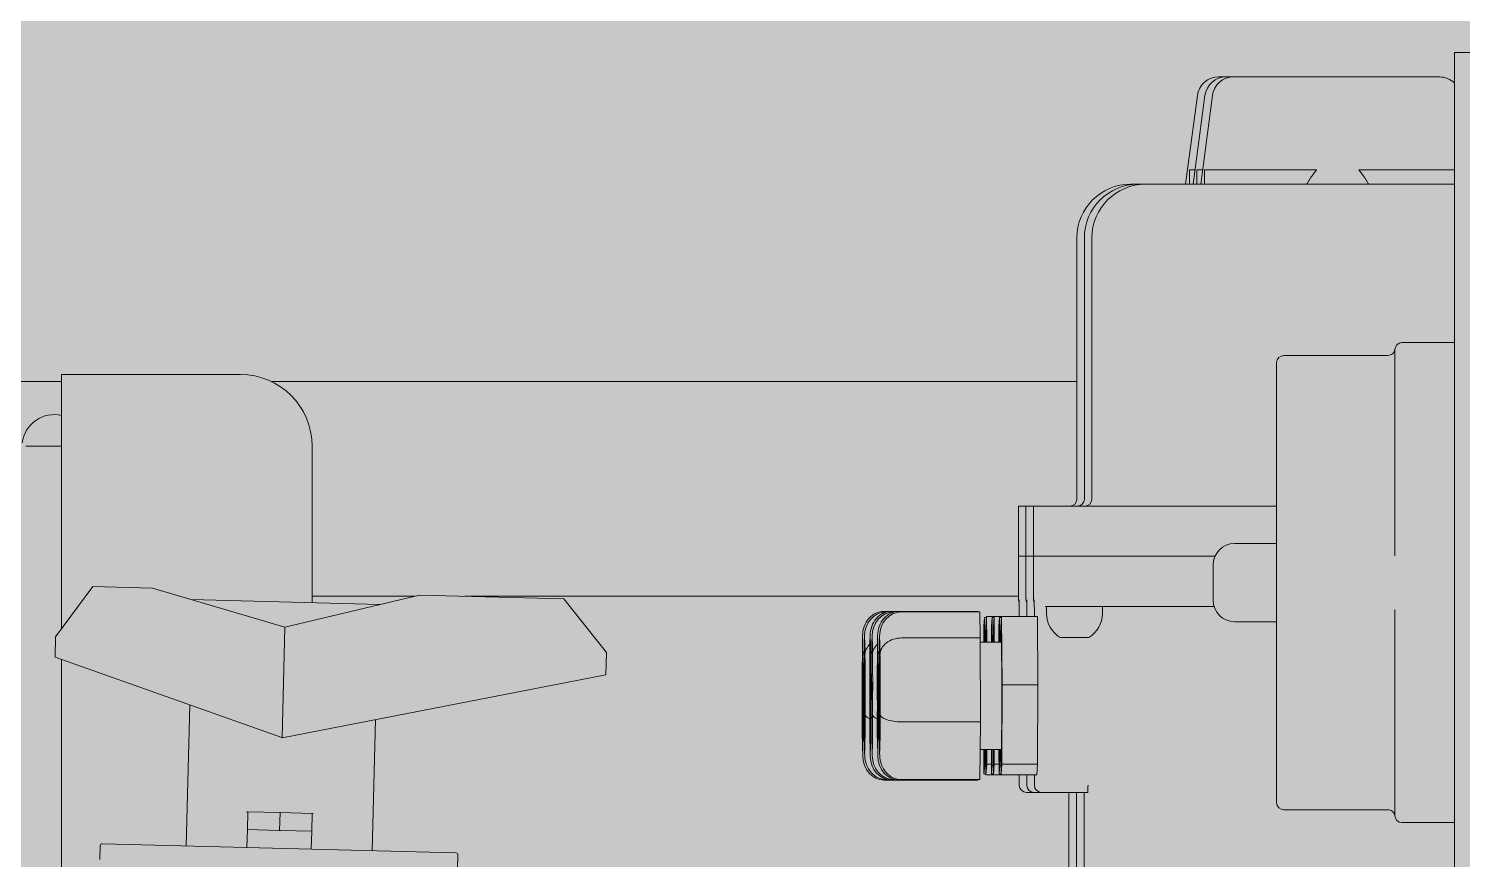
# Model space of a CAD drawing. Header units: centimetres. Extents: x 405564 to 502064, y 46284 to 60634.
# Drawn here: x 485404.35 to 485424.38, y 55975.87 to 55987.48 of the extents above; entities that cross this region are included whole.
import ezdxf

# ---------------------------------------------------------------- set-up
doc = ezdxf.new("R2010")
doc.units = ezdxf.units.CM
doc.layers.get('0').update_dxf_attribs({"color": 8, "lineweight": 9})
doc.layers.add('0-KRCN-MİMARİ-220526', color=8, linetype='Continuous', lineweight=9)
doc.layers.add('Visible (ISO)', color=8, linetype='Continuous', lineweight=18)
doc.layers.add('AS_NOT_MIMARI', color=8, linetype='Continuous')

# ---------------------------------------------------------------- blocks, each defined once
blk = doc.blocks.new('A$Cdfb98813')
h = blk.add_hatch()
h.set_pattern_fill('ANGLE', color=256)
h.set_pattern_definition([(0, (-482318.783, -59032.118), (0, 6.985), [5.08, -1.905]), (90, (-482318.783, -59032.118), (-6.985, 4e-16), [5.08, -1.905])])
h.paths.add_polyline_path([(2235.139, -683), (325.139, -683), (325.139, -933.015), (2235.139, -933.015)])
h.paths.add_polyline_path([(800, -700), (900, -700), (900, -800), (800, -800)], flags=16)
h.paths.add_polyline_path([(1700, -700), (1800, -700), (1800, -800), (1700, -800)], flags=16)
at = {"layer": 'Visible (ISO)'}
for p, q in [((1574.528, -845.415), (1574.528, -863.415)), ((1624.528, -845.415), (1574.528, -845.415)), ((1571.233, -845.756), (1571.338, -845.756)), ((1571.338, -845.756), (1571.443, -845.756)), ((1571.443, -845.756), (1574.318, -845.756)), ((1570.936, -846.016), (1570.771, -847.256)), ((1571.041, -846.016), (1570.876, -847.256)), ((1571.146, -846.016), (1570.981, -847.256)), ((1570.823, -847.056), (1570.834, -847.056)), ((1570.834, -847.056), (1570.902, -847.056)), ((1570.928, -847.056), (1570.939, -847.056)), ((1570.939, -847.056), (1571.007, -847.056)), ((1571.033, -847.056), (1571.044, -847.056)), ((1571.044, -847.056), (1571.346, -847.056)), ((1571.346, -847.056), (1572.601, -847.056)), ((1573.191, -847.056), (1574.446, -847.056)), ((1574.446, -847.056), (1574.528, -847.056)), ((1570.041, -847.256), (1570.001, -847.256)), ((1570.001, -847.256), (1570.001, -847.256)), ((1570.041, -847.256), (1570.106, -847.256)), ((1570.146, -847.256), (1570.106, -847.256)), ((1570.106, -847.256), (1570.106, -847.256)), ((1570.146, -847.256), (1570.211, -847.256)), ((1570.251, -847.256), (1570.211, -847.256)), ((1570.211, -847.256), (1570.211, -847.256)), ((1570.251, -847.256), (1571.007, -847.256)), ((1574.528, -847.256), (1571.007, -847.256)), ((1569.251, -851.656), (1569.251, -848.006)), ((1569.356, -851.656), (1569.356, -848.006)), ((1569.461, -851.656), (1569.461, -848.006)), ((1573.694, -849.57), (1573.694, -849.87)), ((1574.528, -849.47), (1573.794, -849.47)), ((1572.043, -855.899), (1572.043, -849.749)), ((1572.143, -849.649), (1573.595, -849.649)), ((1555.064, -850.015), (1553.544, -850.015)), ((1555.064, -849.915), (1555.064, -853.47)), ((1557.564, -849.915), (1555.064, -849.915)), ((1558, -850.015), (1569.251, -850.015)), ((1573.694, -849.87), (1573.694, -852.45)), ((1554.564, -850.915), (1555.064, -850.915)), ((1558.564, -850.915), (1558.564, -853.104)), ((1568.435, -851.756), (1568.435, -851.756)), ((1568.435, -851.756), (1568.507, -851.756)), ((1568.435, -851.756), (1568.435, -852.456)), ((1568.507, -851.756), (1568.54, -851.756)), ((1568.54, -851.756), (1568.54, -851.756)), ((1568.54, -851.756), (1568.612, -851.756)), ((1568.54, -851.756), (1568.54, -852.456)), ((1568.612, -851.756), (1568.645, -851.756)), ((1568.645, -851.756), (1568.645, -851.756)), ((1568.645, -851.756), (1568.717, -851.756)), ((1568.645, -851.756), (1568.645, -852.456)), ((1568.717, -851.756), (1569.221, -851.756)), ((1569.221, -851.756), (1572.043, -851.756)), ((1572.043, -852.278), (1571.454, -852.278)), ((1568.435, -852.456), (1568.435, -852.456)), ((1568.507, -852.456), (1568.435, -852.456)), ((1568.435, -852.456), (1568.435, -853.056)), ((1568.435, -852.456), (1568.435, -852.456)), ((1568.507, -852.456), (1568.435, -852.456)), ((1568.507, -852.456), (1568.507, -852.456)), ((1568.54, -852.456), (1568.507, -852.456)), ((1568.54, -852.456), (1568.54, -852.456)), ((1568.612, -852.456), (1568.54, -852.456)), ((1568.54, -852.456), (1568.54, -853.056)), ((1568.54, -852.456), (1568.54, -852.456)), ((1568.612, -852.456), (1568.54, -852.456)), ((1568.612, -852.456), (1568.612, -852.456)), ((1568.645, -852.456), (1568.612, -852.456)), ((1568.645, -852.456), (1568.645, -852.456)), ((1568.717, -852.456), (1568.645, -852.456)), ((1568.645, -852.456), (1568.645, -853.056)), ((1568.645, -852.456), (1568.645, -852.456)), ((1568.717, -852.456), (1568.645, -852.456)), ((1568.717, -852.456), (1568.717, -852.456)), ((1569.221, -852.456), (1568.717, -852.456)), ((1571.18, -852.456), (1569.221, -852.456)), ((1571.154, -852.578), (1571.154, -853.07)), ((1554.98, -853.584), (1555.502, -852.878)), ((1556.332, -852.9), (1555.502, -852.878)), ((1556.332, -852.9), (1558.184, -853.449)), ((1558.184, -853.449), (1560.063, -852.998)), ((1558.564, -853.015), (1559.994, -853.015)), ((1562.08, -853.051), (1560.063, -852.998)), ((1560.698, -853.015), (1568.435, -853.015)), ((1559.516, -853.129), (1556.871, -853.06)), ((1562.08, -853.051), (1562.677, -853.801)), ((1566.661, -853.227), (1566.556, -853.227)), ((1566.6, -853.234), (1566.583, -853.234)), ((1566.766, -853.227), (1566.661, -853.227)), ((1566.705, -853.234), (1566.688, -853.234)), ((1567.866, -853.227), (1566.766, -853.227)), ((1567.893, -853.234), (1566.793, -853.234)), ((1567.866, -853.227), (1567.866, -853.234)), ((1567.893, -853.234), (1567.902, -853.598)), ((1568.807, -853.156), (1568.817, -853.156)), ((1569.22, -853.156), (1568.817, -853.156)), ((1568.827, -853.256), (1568.827, -853.156)), ((1569.22, -853.156), (1571.167, -853.156)), ((1569.607, -853.256), (1569.607, -853.156)), ((1573.694, -853.156), (1573.694, -853.156)), ((1573.694, -853.198), (1573.694, -855.778)), ((1567.952, -853.431), (1567.951, -853.656)), ((1567.962, -853.313), (1567.952, -853.431)), ((1567.964, -853.656), (1567.962, -853.313)), ((1567.962, -853.313), (1567.988, -853.313)), ((1567.989, -853.299), (1567.979, -853.452)), ((1567.991, -853.656), (1567.989, -853.299)), ((1567.989, -853.299), (1568.094, -853.299)), ((1568.057, -853.431), (1568.056, -853.656)), ((1568.067, -853.313), (1568.057, -853.431)), ((1568.069, -853.656), (1568.067, -853.313)), ((1568.067, -853.313), (1568.093, -853.313)), ((1568.094, -853.299), (1568.084, -853.452)), ((1568.096, -853.656), (1568.094, -853.299)), ((1568.094, -853.299), (1568.199, -853.299)), ((1568.162, -853.431), (1568.161, -853.656)), ((1568.172, -853.313), (1568.162, -853.431)), ((1568.174, -853.656), (1568.172, -853.313)), ((1568.172, -853.313), (1568.198, -853.313)), ((1568.199, -853.299), (1568.189, -853.452)), ((1568.205, -854.253), (1568.199, -853.299)), ((1568.199, -853.299), (1568.699, -853.299)), ((1568.447, -853.256), (1568.447, -853.299)), ((1568.552, -853.256), (1568.552, -853.299)), ((1568.657, -853.256), (1568.657, -853.299)), ((1568.705, -854.253), (1568.699, -853.299)), ((1571.454, -853.37), (1572.043, -853.37)), ((1554.98, -853.584), (1554.972, -853.865)), ((1558.144, -854.993), (1558.184, -853.449)), ((1566.255, -853.656), (1566.256, -853.563)), ((1566.283, -853.664), (1566.284, -853.568)), ((1566.36, -853.656), (1566.361, -853.563)), ((1566.388, -853.664), (1566.389, -853.568)), ((1566.465, -853.656), (1566.466, -853.563)), ((1566.493, -853.664), (1566.494, -853.568)), ((1567.902, -853.598), (1566.802, -853.598)), ((1567.902, -853.598), (1567.905, -854.77)), ((1567.979, -853.452), (1567.978, -853.656)), ((1568.084, -853.452), (1568.083, -853.656)), ((1568.189, -853.452), (1568.188, -853.656)), ((1569.417, -853.591), (1569.017, -853.591)), ((1562.668, -854.113), (1562.677, -853.801)), ((1567.903, -853.656), (1568.195, -853.656)), ((1558.141, -854.987), (1554.972, -853.865)), ((1555.064, -853.898), (1555.064, -857.188)), ((1566.251, -854.122), (1566.252, -854.028)), ((1566.356, -854.122), (1566.357, -854.028)), ((1566.461, -854.122), (1566.462, -854.028)), ((1562.668, -854.113), (1558.144, -854.993)), ((1566.251, -854.255), (1566.251, -854.122)), ((1566.278, -854.146), (1566.279, -854.05)), ((1566.279, -854.279), (1566.278, -854.146)), ((1566.356, -854.255), (1566.356, -854.122)), ((1566.383, -854.146), (1566.384, -854.05)), ((1566.384, -854.279), (1566.383, -854.146)), ((1566.461, -854.255), (1566.461, -854.122)), ((1566.488, -854.146), (1566.489, -854.05)), ((1566.489, -854.279), (1566.488, -854.146)), ((1568.201, -855.361), (1568.205, -854.253)), ((1568.205, -854.253), (1568.705, -854.253)), ((1568.701, -855.361), (1568.705, -854.253)), ((1556.856, -854.532), (1556.804, -856.504)), ((1559.451, -854.739), (1559.403, -856.572)), ((1566.252, -854.964), (1566.252, -854.831)), ((1566.357, -854.964), (1566.357, -854.831)), ((1566.462, -854.964), (1566.462, -854.831)), ((1567.905, -854.77), (1566.805, -854.77)), ((1567.905, -854.77), (1567.897, -855.578)), ((1558.139, -854.994), (1558.141, -854.987)), ((1558.144, -854.993), (1558.139, -854.994)), ((1566.254, -855.023), (1566.252, -854.968)), ((1566.28, -854.983), (1566.28, -854.851)), ((1566.281, -855.039), (1566.28, -854.987)), ((1566.359, -855.023), (1566.357, -854.968)), ((1566.385, -854.983), (1566.385, -854.851)), ((1566.386, -855.039), (1566.385, -854.987)), ((1566.464, -855.023), (1566.462, -854.968)), ((1566.49, -854.983), (1566.49, -854.851)), ((1566.491, -855.039), (1566.49, -854.987)), ((1566.259, -855.254), (1566.258, -855.199)), ((1566.287, -855.249), (1566.285, -855.198)), ((1566.364, -855.254), (1566.363, -855.199)), ((1566.392, -855.249), (1566.39, -855.198)), ((1566.469, -855.254), (1566.468, -855.199)), ((1566.497, -855.249), (1566.495, -855.198)), ((1567.901, -855.156), (1568.195, -855.156)), ((1567.951, -855.156), (1567.953, -855.499)), ((1567.963, -855.382), (1567.964, -855.156)), ((1567.979, -855.156), (1567.981, -855.513)), ((1567.991, -855.361), (1567.992, -855.156)), ((1568.056, -855.156), (1568.058, -855.499)), ((1568.068, -855.382), (1568.069, -855.156)), ((1568.084, -855.156), (1568.086, -855.513)), ((1568.096, -855.361), (1568.097, -855.156)), ((1568.161, -855.156), (1568.163, -855.499)), ((1568.173, -855.382), (1568.174, -855.156)), ((1568.189, -855.156), (1568.191, -855.513)), ((1567.953, -855.499), (1567.963, -855.382)), ((1567.963, -855.382), (1567.98, -855.382)), ((1567.981, -855.513), (1567.991, -855.361)), ((1567.991, -855.361), (1568.058, -855.361)), ((1568.058, -855.499), (1568.068, -855.382)), ((1568.068, -855.382), (1568.085, -855.382)), ((1568.086, -855.513), (1568.096, -855.361)), ((1568.096, -855.361), (1568.163, -855.361)), ((1568.163, -855.499), (1568.173, -855.382)), ((1568.173, -855.382), (1568.19, -855.382)), ((1568.191, -855.513), (1568.201, -855.361)), ((1568.201, -855.361), (1568.701, -855.361)), ((1568.691, -855.513), (1568.701, -855.361)), ((1566.664, -855.586), (1566.559, -855.586)), ((1566.603, -855.578), (1566.587, -855.578)), ((1566.769, -855.586), (1566.664, -855.586)), ((1566.708, -855.578), (1566.692, -855.578)), ((1567.869, -855.586), (1566.769, -855.586)), ((1567.897, -855.578), (1566.797, -855.578)), ((1567.869, -855.578), (1567.869, -855.586)), ((1567.953, -855.499), (1567.981, -855.499)), ((1567.981, -855.513), (1568.086, -855.513)), ((1568.058, -855.499), (1568.086, -855.499)), ((1568.086, -855.513), (1568.191, -855.513)), ((1568.163, -855.499), (1568.191, -855.499)), ((1568.191, -855.513), (1568.691, -855.513)), ((1568.447, -855.513), (1568.447, -855.656)), ((1568.552, -855.513), (1568.552, -855.656)), ((1568.657, -855.513), (1568.657, -855.656)), ((1568.547, -855.756), (1568.595, -855.756)), ((1568.595, -855.756), (1568.652, -855.756)), ((1568.652, -855.756), (1568.7, -855.756)), ((1568.7, -855.756), (1568.757, -855.756)), ((1568.757, -855.756), (1568.805, -855.756)), ((1568.805, -855.756), (1569.305, -855.756)), ((1569.141, -857.556), (1569.141, -855.756)), ((1569.246, -857.556), (1569.246, -855.756)), ((1569.305, -855.756), (1569.405, -855.756)), ((1569.351, -857.556), (1569.351, -855.756)), ((1573.694, -855.778), (1573.694, -856.078)), ((1557.654, -856.026), (1557.666, -856.026)), ((1557.66, -856.276), (1557.666, -856.026)), ((1557.666, -856.026), (1558.116, -856.038)), ((1558.11, -856.288), (1558.116, -856.038)), ((1558.116, -856.038), (1558.566, -856.05)), ((1572.143, -855.999), (1573.595, -855.999)), ((1558.56, -856.3), (1558.566, -856.05)), ((1558.566, -856.05), (1558.579, -856.05)), ((1558.566, -856.05), (1558.566, -856.05)), ((1573.794, -856.178), (1574.528, -856.178)), ((1557.653, -856.526), (1557.66, -856.276)), ((1557.66, -856.276), (1558.097, -856.288)), ((1558.122, -856.288), (1558.097, -856.288)), ((1558.122, -856.288), (1558.56, -856.3)), ((1558.553, -856.55), (1558.56, -856.3)), ((1555.604, -856.502), (1555.599, -856.692)), ((1555.634, -856.473), (1560.573, -856.602)), ((1560.602, -856.633), (1560.597, -856.823))]:
    blk.add_line(p, q, dxfattribs=at)
for centre, radius, start, end in [((1571.233, -846.056), 0.3, 90, 172.4054), ((1571.338, -846.056), 0.3, 90, 172.4054), ((1571.443, -846.056), 0.3, 90, 172.4054), ((1574.318, -846.056), 0.3, 45.6529, 90), ((1570.001, -848.006), 0.75, 90, 180), ((1570.106, -848.006), 0.75, 90, 180), ((1570.211, -848.006), 0.75, 90, 180), ((1573.794, -849.57), 0.1, 90, 180), ((1572.143, -849.749), 0.1, 90, 180), ((1557.564, -850.915), 1, 0, 90), ((1554.964, -850.93), 0.455, 77.2942, 172.4501), ((1569.151, -851.656), 0.1, 270, 0), ((1569.256, -851.656), 0.1, 270, 0), ((1569.361, -851.656), 0.1, 270, 0), ((1571.454, -852.578), 0.3, 90, 180), ((1568.535, -853.056), 0.1, 180, 207.2096), ((1568.64, -853.056), 0.1, 180, 207.2096), ((1568.745, -853.056), 0.1, 180, 207.2096), ((1571.454, -853.07), 0.3, 180, 270), ((1569.217, -853.256), 0.39, 180, 239.1437), ((1569.217, -853.256), 0.39, 300.8563, 0), ((1568.547, -855.656), 0.1, 180, 270), ((1568.652, -855.656), 0.1, 180, 270), ((1568.757, -855.656), 0.1, 180, 270), ((1572.143, -855.899), 0.1, 180, 270), ((1573.794, -856.078), 0.1, 180, 270), ((1555.634, -856.503), 0.03, 88.5, 178.5), ((1560.572, -856.632), 0.03, 358.5, 88.5)]:
    blk.add_arc(centre, radius, start, end, dxfattribs=at)
at = {"layer": 'Visible (ISO)', "extrusion": (0, 0, -1)}
for centre, major_axis, ratio, start_param, end_param in [((1566.556, -853.567), (0.002, -0.34), 0.881137, 1.576964, 3.147761), ((1566.584, -853.572), (0.003, -0.338), 0.886471, 1.578342, 3.149138), ((1566.661, -853.567), (0.002, -0.34), 0.881137, 1.576964, 3.147761), ((1566.689, -853.572), (0.003, -0.338), 0.886471, 1.578342, 3.149138), ((1566.766, -853.567), (0.002, -0.34), 0.881137, 1.576964, 3.147761), ((1566.794, -853.572), (0.003, -0.338), 0.886471, 1.578342, 3.149138), ((1566.8, -853.831), (0.3, 0.004), 0.777691, 3.159586, 4.730383), ((1566.563, -853.85), (0.3, 0.004), 0.752004, 3.158394, 3.515039), ((1566.59, -853.831), (0.3, 0.004), 0.777691, 3.159586, 3.849092), ((1566.668, -853.85), (0.3, 0.004), 0.752004, 3.158394, 3.515039), ((1566.695, -853.831), (0.3, 0.004), 0.777691, 3.159586, 3.849092), ((1566.773, -853.85), (0.3, 0.004), 0.752004, 3.158394, 3.515039), ((1568.195, -854.406), (0, -0.75), 0.008331, 3.141593, 6.283185), ((1566.551, -854.123), (0.3, -0.001), 0.382752, 3.130959, 3.14375), ((1566.578, -854.147), (0.3, -0.001), 0.350227, 3.131145, 3.143513), ((1566.656, -854.123), (0.3, -0.001), 0.382752, 3.130959, 3.14375), ((1566.683, -854.147), (0.3, -0.001), 0.350227, 3.131145, 3.143513), ((1566.761, -854.123), (0.3, -0.001), 0.382752, 3.130959, 3.14375), ((1566.788, -854.147), (0.3, -0.001), 0.350227, 3.131145, 3.143513), ((1566.564, -854.689), (0.3, -0.001), 0.382752, 2.815094, 3.130959), ((1566.592, -854.665), (0.3, -0.001), 0.350227, 2.467397, 3.131145), ((1566.669, -854.689), (0.3, -0.001), 0.382752, 2.815094, 3.130959), ((1566.697, -854.665), (0.3, -0.001), 0.350227, 2.467397, 3.131145), ((1566.774, -854.689), (0.3, -0.001), 0.382752, 2.815094, 3.130959), ((1566.802, -854.665), (0.3, -0.001), 0.350227, 1.560348, 3.131145), ((1566.552, -854.962), (0.3, 0.004), 0.752004, 3.133268, 3.158394), ((1566.58, -854.981), (0.3, 0.004), 0.777691, 3.132127, 3.159586), ((1566.657, -854.962), (0.3, 0.004), 0.752004, 3.133268, 3.158394), ((1566.685, -854.981), (0.3, 0.004), 0.777691, 3.132127, 3.159586), ((1566.762, -854.962), (0.3, 0.004), 0.752004, 3.133268, 3.158394), ((1566.79, -854.981), (0.3, 0.004), 0.777691, 3.132127, 3.159586), ((1566.559, -855.245), (-0.002, 0.34), 0.881137, 3.147761, 4.718557), ((1566.587, -855.24), (-0.003, 0.338), 0.886471, 3.149138, 4.719935), ((1566.664, -855.245), (-0.002, 0.34), 0.881137, 3.147761, 4.718557), ((1566.692, -855.24), (-0.003, 0.338), 0.886471, 3.149138, 4.719935), ((1566.769, -855.245), (-0.002, 0.34), 0.881137, 3.147761, 4.718557), ((1566.797, -855.24), (-0.003, 0.338), 0.886471, 3.149138, 4.719935)]:
    blk.add_ellipse(centre, major_axis=major_axis, ratio=ratio, start_param=start_param, end_param=end_param, dxfattribs=at)
at = {"layer": 'Visible (ISO)'}
for points, weights in [([(1570.823, -847.056), (1570.824, -847.137), (1570.824, -847.256)], [1.01074308397, 1.00781971251, 1.0035555776]), ([(1570.928, -847.056), (1570.929, -847.137), (1570.929, -847.256)], [1.01074308397, 1.00781971251, 1.0035555776]), ([(1571.033, -847.056), (1571.034, -847.137), (1571.034, -847.256)], [1.01074308397, 1.00781971251, 1.0035555776]), ([(1572.463, -847.256), (1572.533, -847.137), (1572.601, -847.056)], [1.0035555776, 1.00781971251, 1.01074308397]), ([(1573.191, -847.056), (1573.259, -847.137), (1573.329, -847.256)], [1.01074308397, 1.00781971251, 1.0035555776])]:
    blk.add_rational_spline(points, weights, degree=2, dxfattribs=at)
for points, knots in [([(1573.695, -849.56), (1573.695, -849.56), (1573.695, -849.56), (1573.695, -849.56), (1573.695, -849.56), (1573.695, -849.56), (1573.695, -849.56), (1573.695, -849.56), (1573.695, -849.561), (1573.695, -849.561), (1573.695, -849.561), (1573.695, -849.561), (1573.695, -849.561), (1573.695, -849.561), (1573.695, -849.561), (1573.695, -849.561), (1573.695, -849.561), (1573.695, -849.561), (1573.695, -849.561), (1573.695, -849.562), (1573.695, -849.563), (1573.693, -849.575), (1573.689, -849.586), (1573.678, -849.607), (1573.67, -849.617), (1573.653, -849.632), (1573.643, -849.638), (1573.621, -849.647), (1573.608, -849.649), (1573.595, -849.649)], [0.0463888, 0.0463888, 0.0463888, 0.0463888, 0.0871558, 0.0871558, 0.0907416, 0.0907416, 0.091831, 0.091831, 0.0923759, 0.0923759, 0.0926487, 0.0926487, 0.0927852, 0.0927852, 0.0929226, 0.0929226, 0.0930608, 0.0930608, 0.0933389, 0.0933389, 0.0955428, 0.0955428, 0.1309647, 0.1309647, 0.1663851, 0.1663851, 0.199682, 0.199682, 0.2376338, 0.2376338, 0.2376338, 0.2376338]), ([(1568.445, -853.064), (1568.445, -853.064), (1568.445, -853.064), (1568.446, -853.067), (1568.446, -853.069), (1568.446, -853.078), (1568.446, -853.085), (1568.446, -853.106), (1568.446, -853.119), (1568.446, -853.151), (1568.447, -853.17), (1568.447, -853.211), (1568.447, -853.234), (1568.447, -853.256)], [0.1657536, 0.1657536, 0.1657536, 0.1657536, 0.1799379, 0.1799379, 0.2084468, 0.2084468, 0.2559441, 0.2559441, 0.3148536, 0.3148536, 0.3770022, 0.3770022, 0.4446661, 0.4446661, 0.4446661, 0.4446661]), ([(1568.55, -853.064), (1568.55, -853.064), (1568.55, -853.064), (1568.551, -853.067), (1568.551, -853.069), (1568.551, -853.078), (1568.551, -853.085), (1568.551, -853.106), (1568.551, -853.119), (1568.551, -853.151), (1568.552, -853.17), (1568.552, -853.211), (1568.552, -853.234), (1568.552, -853.256)], [0.1657536, 0.1657536, 0.1657536, 0.1657536, 0.1799379, 0.1799379, 0.2084468, 0.2084468, 0.2559441, 0.2559441, 0.3148536, 0.3148536, 0.3770022, 0.3770022, 0.4446661, 0.4446661, 0.4446661, 0.4446661]), ([(1568.655, -853.064), (1568.655, -853.064), (1568.655, -853.064), (1568.655, -853.067), (1568.656, -853.069), (1568.656, -853.078), (1568.656, -853.085), (1568.656, -853.106), (1568.656, -853.119), (1568.656, -853.151), (1568.657, -853.17), (1568.657, -853.211), (1568.657, -853.234), (1568.657, -853.256)], [0.1657536, 0.1657536, 0.1657536, 0.1657536, 0.1799379, 0.1799379, 0.2084468, 0.2084468, 0.2559441, 0.2559441, 0.3148536, 0.3148536, 0.3770022, 0.3770022, 0.4446661, 0.4446661, 0.4446661, 0.4446661]), ([(1566.257, -853.607), (1566.257, -853.607), (1566.257, -853.608), (1566.257, -853.611), (1566.258, -853.614), (1566.259, -853.632), (1566.261, -853.653), (1566.262, -853.707), (1566.262, -853.74), (1566.262, -853.788), (1566.262, -853.798), (1566.262, -853.809), (1566.262, -853.81), (1566.262, -853.81)], [-0.0022806, -0.0022806, -0.0022806, -0.0022806, 0, 0, 0.0622832, 0.0622832, 0.3053069, 0.3053069, 0.5483306, 0.5483306, 0.6106138, 0.6106138, 0.6128944, 0.6128944, 0.6128944, 0.6128944]), ([(1566.285, -853.609), (1566.285, -853.609), (1566.285, -853.609), (1566.285, -853.612), (1566.285, -853.614), (1566.286, -853.63), (1566.288, -853.648), (1566.289, -853.697), (1566.289, -853.728), (1566.289, -853.774), (1566.289, -853.783), (1566.289, -853.794), (1566.289, -853.794), (1566.289, -853.795)], [-0.0022806, -0.0022806, -0.0022806, -0.0022806, 0, 0, 0.0622832, 0.0622832, 0.3053068, 0.3053068, 0.5483305, 0.5483305, 0.6106137, 0.6106137, 0.6128942, 0.6128942, 0.6128942, 0.6128942]), ([(1566.362, -853.607), (1566.362, -853.607), (1566.362, -853.608), (1566.362, -853.611), (1566.363, -853.614), (1566.364, -853.632), (1566.366, -853.653), (1566.367, -853.707), (1566.367, -853.74), (1566.367, -853.788), (1566.367, -853.798), (1566.367, -853.809), (1566.367, -853.81), (1566.367, -853.81)], [-0.0022806, -0.0022806, -0.0022806, -0.0022806, 0, 0, 0.0622832, 0.0622832, 0.3053071, 0.3053071, 0.5483309, 0.5483309, 0.6106141, 0.6106141, 0.6128947, 0.6128947, 0.6128947, 0.6128947]), ([(1566.39, -853.609), (1566.39, -853.609), (1566.39, -853.609), (1566.39, -853.612), (1566.39, -853.614), (1566.391, -853.63), (1566.393, -853.648), (1566.394, -853.697), (1566.394, -853.728), (1566.394, -853.774), (1566.394, -853.783), (1566.394, -853.794), (1566.394, -853.794), (1566.394, -853.795)], [-0.0022806, -0.0022806, -0.0022806, -0.0022806, 0, 0, 0.0622832, 0.0622832, 0.3053067, 0.3053067, 0.5483302, 0.5483302, 0.6106134, 0.6106134, 0.6128939, 0.6128939, 0.6128939, 0.6128939]), ([(1566.467, -853.607), (1566.467, -853.607), (1566.467, -853.608), (1566.467, -853.611), (1566.468, -853.614), (1566.469, -853.632), (1566.471, -853.653), (1566.472, -853.707), (1566.472, -853.74), (1566.472, -853.788), (1566.472, -853.798), (1566.472, -853.809), (1566.472, -853.81), (1566.472, -853.81)], [-0.0022806, -0.0022806, -0.0022806, -0.0022806, 0, 0, 0.0622832, 0.0622832, 0.3053069, 0.3053069, 0.5483306, 0.5483306, 0.6106138, 0.6106138, 0.6128944, 0.6128944, 0.6128944, 0.6128944]), ([(1566.495, -853.609), (1566.495, -853.609), (1566.495, -853.609), (1566.495, -853.612), (1566.495, -853.614), (1566.496, -853.63), (1566.498, -853.648), (1566.499, -853.697), (1566.499, -853.728), (1566.499, -853.774), (1566.499, -853.783), (1566.499, -853.794), (1566.499, -853.794), (1566.499, -853.795)], [-0.0022806, -0.0022806, -0.0022806, -0.0022806, 0, 0, 0.0622832, 0.0622832, 0.305307, 0.305307, 0.5483308, 0.5483308, 0.610614, 0.610614, 0.6128945, 0.6128945, 0.6128945, 0.6128945]), ([(1566.252, -854.044), (1566.252, -854.044), (1566.252, -854.043), (1566.252, -854.026), (1566.252, -854.01), (1566.253, -853.933), (1566.254, -853.875), (1566.256, -853.769), (1566.255, -853.721), (1566.255, -853.668), (1566.255, -853.657), (1566.256, -853.647), (1566.256, -853.646), (1566.256, -853.646)], [-0.0022806, -0.0022806, -0.0022806, -0.0022806, 0, 0, 0.0622832, 0.0622832, 0.3053069, 0.3053069, 0.5483307, 0.5483307, 0.6106139, 0.6106139, 0.6128944, 0.6128944, 0.6128944, 0.6128944]), ([(1566.279, -854.066), (1566.279, -854.065), (1566.279, -854.065), (1566.279, -854.047), (1566.279, -854.031), (1566.281, -853.951), (1566.282, -853.892), (1566.283, -853.782), (1566.283, -853.733), (1566.283, -853.677), (1566.283, -853.666), (1566.283, -853.655), (1566.283, -853.654), (1566.283, -853.654)], [-0.0022806, -0.0022806, -0.0022806, -0.0022806, 0, 0, 0.0622832, 0.0622832, 0.305307, 0.305307, 0.5483308, 0.5483308, 0.6106141, 0.6106141, 0.6128946, 0.6128946, 0.6128946, 0.6128946]), ([(1566.357, -854.044), (1566.357, -854.044), (1566.357, -854.043), (1566.357, -854.026), (1566.357, -854.01), (1566.358, -853.933), (1566.359, -853.875), (1566.36, -853.769), (1566.36, -853.721), (1566.36, -853.668), (1566.36, -853.657), (1566.361, -853.647), (1566.361, -853.646), (1566.361, -853.646)], [-0.0022806, -0.0022806, -0.0022806, -0.0022806, 0, 0, 0.0622832, 0.0622832, 0.3053071, 0.3053071, 0.548331, 0.548331, 0.6106142, 0.6106142, 0.6128947, 0.6128947, 0.6128947, 0.6128947]), ([(1566.384, -854.066), (1566.384, -854.065), (1566.384, -854.065), (1566.384, -854.047), (1566.384, -854.031), (1566.386, -853.951), (1566.387, -853.892), (1566.388, -853.782), (1566.388, -853.733), (1566.388, -853.677), (1566.388, -853.666), (1566.388, -853.655), (1566.388, -853.654), (1566.388, -853.654)], [-0.0022806, -0.0022806, -0.0022806, -0.0022806, 0, 0, 0.0622832, 0.0622832, 0.3053069, 0.3053069, 0.5483306, 0.5483306, 0.6106138, 0.6106138, 0.6128943, 0.6128943, 0.6128943, 0.6128943]), ([(1566.462, -854.044), (1566.462, -854.044), (1566.462, -854.043), (1566.462, -854.026), (1566.462, -854.01), (1566.463, -853.933), (1566.464, -853.875), (1566.465, -853.769), (1566.465, -853.721), (1566.465, -853.668), (1566.465, -853.657), (1566.465, -853.647), (1566.465, -853.646), (1566.465, -853.646)], [-0.0022806, -0.0022806, -0.0022806, -0.0022806, 0, 0, 0.0622832, 0.0622832, 0.3053069, 0.3053069, 0.5483307, 0.5483307, 0.6106139, 0.6106139, 0.6128944, 0.6128944, 0.6128944, 0.6128944]), ([(1566.489, -854.066), (1566.489, -854.065), (1566.489, -854.065), (1566.489, -854.047), (1566.489, -854.031), (1566.49, -853.951), (1566.492, -853.892), (1566.493, -853.782), (1566.492, -853.733), (1566.493, -853.677), (1566.493, -853.666), (1566.493, -853.655), (1566.493, -853.654), (1566.493, -853.654)], [-0.0022806, -0.0022806, -0.0022806, -0.0022806, 0, 0, 0.0622832, 0.0622832, 0.305307, 0.305307, 0.5483309, 0.5483309, 0.6106141, 0.6106141, 0.6128946, 0.6128946, 0.6128946, 0.6128946]), ([(1566.263, -853.969), (1566.263, -853.97), (1566.263, -853.97), (1566.263, -853.99), (1566.263, -854.01), (1566.264, -854.106), (1566.265, -854.184), (1566.266, -854.344), (1566.265, -854.425), (1566.264, -854.526), (1566.264, -854.547), (1566.264, -854.569), (1566.264, -854.569), (1566.264, -854.57)], [-0.0022806, -0.0022806, -0.0022806, -0.0022806, 0, 0, 0.0622832, 0.0622832, 0.3053069, 0.3053069, 0.5483307, 0.5483307, 0.6106139, 0.6106139, 0.6128944, 0.6128944, 0.6128944, 0.6128944]), ([(1566.291, -853.949), (1566.291, -853.95), (1566.291, -853.951), (1566.291, -853.97), (1566.291, -853.99), (1566.292, -854.085), (1566.293, -854.162), (1566.293, -854.321), (1566.292, -854.402), (1566.292, -854.503), (1566.292, -854.524), (1566.292, -854.545), (1566.292, -854.546), (1566.292, -854.547)], [-0.0022806, -0.0022806, -0.0022806, -0.0022806, 0, 0, 0.0622832, 0.0622832, 0.3053069, 0.3053069, 0.5483306, 0.5483306, 0.6106138, 0.6106138, 0.6128944, 0.6128944, 0.6128944, 0.6128944]), ([(1566.368, -853.969), (1566.368, -853.97), (1566.368, -853.97), (1566.368, -853.99), (1566.368, -854.01), (1566.369, -854.106), (1566.37, -854.184), (1566.371, -854.344), (1566.37, -854.425), (1566.369, -854.526), (1566.369, -854.547), (1566.369, -854.569), (1566.369, -854.569), (1566.369, -854.57)], [-0.0022806, -0.0022806, -0.0022806, -0.0022806, 0, 0, 0.0622832, 0.0622832, 0.3053069, 0.3053069, 0.5483307, 0.5483307, 0.6106139, 0.6106139, 0.6128944, 0.6128944, 0.6128944, 0.6128944]), ([(1566.396, -853.949), (1566.396, -853.95), (1566.396, -853.951), (1566.396, -853.97), (1566.396, -853.99), (1566.397, -854.085), (1566.398, -854.162), (1566.398, -854.321), (1566.397, -854.402), (1566.397, -854.503), (1566.397, -854.524), (1566.397, -854.545), (1566.397, -854.546), (1566.397, -854.547)], [-0.0022806, -0.0022806, -0.0022806, -0.0022806, 0, 0, 0.0622832, 0.0622832, 0.3053069, 0.3053069, 0.5483306, 0.5483306, 0.6106138, 0.6106138, 0.6128944, 0.6128944, 0.6128944, 0.6128944]), ([(1566.473, -853.969), (1566.473, -853.97), (1566.473, -853.97), (1566.473, -853.99), (1566.473, -854.01), (1566.474, -854.106), (1566.475, -854.184), (1566.476, -854.344), (1566.475, -854.425), (1566.474, -854.526), (1566.474, -854.547), (1566.474, -854.569), (1566.474, -854.569), (1566.474, -854.57)], [-0.0022806, -0.0022806, -0.0022806, -0.0022806, 0, 0, 0.0622832, 0.0622832, 0.3053069, 0.3053069, 0.5483307, 0.5483307, 0.6106139, 0.6106139, 0.6128944, 0.6128944, 0.6128944, 0.6128944]), ([(1566.501, -853.949), (1566.501, -853.95), (1566.501, -853.951), (1566.501, -853.97), (1566.501, -853.99), (1566.502, -854.085), (1566.503, -854.162), (1566.503, -854.321), (1566.502, -854.402), (1566.502, -854.503), (1566.502, -854.524), (1566.502, -854.545), (1566.502, -854.546), (1566.502, -854.547)], [-0.0022806, -0.0022806, -0.0022806, -0.0022806, 0, 0, 0.0622832, 0.0622832, 0.3053069, 0.3053069, 0.5483306, 0.5483306, 0.6106138, 0.6106138, 0.6128944, 0.6128944, 0.6128944, 0.6128944]), ([(1566.252, -854.843), (1566.252, -854.843), (1566.252, -854.842), (1566.252, -854.822), (1566.252, -854.802), (1566.252, -854.707), (1566.253, -854.628), (1566.253, -854.468), (1566.252, -854.388), (1566.251, -854.286), (1566.251, -854.265), (1566.251, -854.244), (1566.251, -854.243), (1566.251, -854.242)], [-0.0022806, -0.0022806, -0.0022806, -0.0022806, 0, 0, 0.0622832, 0.0622832, 0.3053068, 0.3053068, 0.5483305, 0.5483305, 0.6106137, 0.6106137, 0.6128942, 0.6128942, 0.6128942, 0.6128942]), ([(1566.357, -854.843), (1566.357, -854.843), (1566.357, -854.842), (1566.357, -854.822), (1566.357, -854.802), (1566.357, -854.707), (1566.358, -854.628), (1566.358, -854.468), (1566.357, -854.388), (1566.356, -854.286), (1566.356, -854.265), (1566.356, -854.244), (1566.356, -854.243), (1566.356, -854.242)], [-0.0022806, -0.0022806, -0.0022806, -0.0022806, 0, 0, 0.0622832, 0.0622832, 0.3053068, 0.3053068, 0.5483305, 0.5483305, 0.6106137, 0.6106137, 0.6128942, 0.6128942, 0.6128942, 0.6128942]), ([(1566.462, -854.843), (1566.462, -854.843), (1566.462, -854.842), (1566.462, -854.822), (1566.462, -854.802), (1566.462, -854.707), (1566.463, -854.628), (1566.463, -854.468), (1566.462, -854.388), (1566.461, -854.286), (1566.461, -854.265), (1566.461, -854.244), (1566.461, -854.243), (1566.461, -854.242)], [-0.0022806, -0.0022806, -0.0022806, -0.0022806, 0, 0, 0.0622832, 0.0622832, 0.305307, 0.305307, 0.5483308, 0.5483308, 0.610614, 0.610614, 0.6128945, 0.6128945, 0.6128945, 0.6128945]), ([(1566.28, -854.863), (1566.28, -854.862), (1566.28, -854.862), (1566.28, -854.842), (1566.28, -854.823), (1566.28, -854.728), (1566.281, -854.65), (1566.28, -854.491), (1566.279, -854.411), (1566.279, -854.309), (1566.279, -854.288), (1566.279, -854.267), (1566.279, -854.266), (1566.279, -854.265)], [-0.0022806, -0.0022806, -0.0022806, -0.0022806, 0, 0, 0.0622832, 0.0622832, 0.305307, 0.305307, 0.5483308, 0.5483308, 0.610614, 0.610614, 0.6128946, 0.6128946, 0.6128946, 0.6128946]), ([(1566.385, -854.863), (1566.385, -854.862), (1566.385, -854.862), (1566.385, -854.842), (1566.385, -854.823), (1566.385, -854.728), (1566.386, -854.65), (1566.385, -854.491), (1566.384, -854.411), (1566.384, -854.309), (1566.384, -854.288), (1566.384, -854.267), (1566.384, -854.266), (1566.384, -854.265)], [-0.0022806, -0.0022806, -0.0022806, -0.0022806, 0, 0, 0.0622832, 0.0622832, 0.305307, 0.305307, 0.5483308, 0.5483308, 0.610614, 0.610614, 0.6128946, 0.6128946, 0.6128946, 0.6128946]), ([(1566.49, -854.863), (1566.49, -854.862), (1566.49, -854.862), (1566.49, -854.842), (1566.49, -854.823), (1566.49, -854.728), (1566.49, -854.65), (1566.49, -854.491), (1566.489, -854.411), (1566.489, -854.309), (1566.489, -854.288), (1566.489, -854.267), (1566.489, -854.266), (1566.489, -854.265)], [-0.0022806, -0.0022806, -0.0022806, -0.0022806, 0, 0, 0.0622832, 0.0622832, 0.305307, 0.305307, 0.5483308, 0.5483308, 0.610614, 0.610614, 0.6128946, 0.6128946, 0.6128946, 0.6128946]), ([(1566.26, -855.166), (1566.26, -855.166), (1566.26, -855.166), (1566.26, -855.155), (1566.26, -855.144), (1566.261, -855.091), (1566.263, -855.043), (1566.264, -854.937), (1566.263, -854.88), (1566.263, -854.802), (1566.263, -854.786), (1566.264, -854.769), (1566.264, -854.768), (1566.264, -854.768)], [-0.6128945, -0.6128945, -0.6128945, -0.6128945, -0.610614, -0.610614, -0.5483307, -0.5483307, -0.305307, -0.305307, -0.0622832, -0.0622832, 0, 0, 0.0022806, 0.0022806, 0.0022806, 0.0022806]), ([(1566.287, -855.159), (1566.287, -855.158), (1566.287, -855.158), (1566.288, -855.147), (1566.288, -855.136), (1566.289, -855.079), (1566.29, -855.03), (1566.291, -854.92), (1566.291, -854.861), (1566.291, -854.782), (1566.291, -854.765), (1566.291, -854.748), (1566.291, -854.747), (1566.291, -854.747)], [-0.612894, -0.612894, -0.612894, -0.612894, -0.6106135, -0.6106135, -0.5483303, -0.5483303, -0.3053067, -0.3053067, -0.0622832, -0.0622832, 0, 0, 0.0022806, 0.0022806, 0.0022806, 0.0022806]), ([(1566.365, -855.166), (1566.365, -855.166), (1566.365, -855.166), (1566.365, -855.155), (1566.365, -855.144), (1566.366, -855.091), (1566.368, -855.043), (1566.369, -854.937), (1566.368, -854.88), (1566.368, -854.802), (1566.368, -854.786), (1566.369, -854.769), (1566.369, -854.768), (1566.369, -854.768)], [-0.6128945, -0.6128945, -0.6128945, -0.6128945, -0.610614, -0.610614, -0.5483308, -0.5483308, -0.305307, -0.305307, -0.0622832, -0.0622832, 0, 0, 0.0022806, 0.0022806, 0.0022806, 0.0022806]), ([(1566.392, -855.159), (1566.392, -855.158), (1566.392, -855.158), (1566.393, -855.147), (1566.393, -855.136), (1566.394, -855.079), (1566.395, -855.03), (1566.396, -854.92), (1566.396, -854.861), (1566.396, -854.782), (1566.396, -854.765), (1566.396, -854.748), (1566.396, -854.747), (1566.396, -854.747)], [-0.6128943, -0.6128943, -0.6128943, -0.6128943, -0.6106138, -0.6106138, -0.5483306, -0.5483306, -0.3053069, -0.3053069, -0.0622832, -0.0622832, 0, 0, 0.0022806, 0.0022806, 0.0022806, 0.0022806]), ([(1566.47, -855.166), (1566.47, -855.166), (1566.47, -855.166), (1566.47, -855.155), (1566.47, -855.144), (1566.471, -855.091), (1566.473, -855.043), (1566.474, -854.937), (1566.473, -854.88), (1566.473, -854.802), (1566.473, -854.786), (1566.474, -854.769), (1566.474, -854.768), (1566.474, -854.768)], [-0.6128945, -0.6128945, -0.6128945, -0.6128945, -0.610614, -0.610614, -0.5483308, -0.5483308, -0.305307, -0.305307, -0.0622832, -0.0622832, 0, 0, 0.0022806, 0.0022806, 0.0022806, 0.0022806]), ([(1566.497, -855.159), (1566.497, -855.158), (1566.497, -855.158), (1566.498, -855.147), (1566.498, -855.136), (1566.499, -855.079), (1566.5, -855.03), (1566.501, -854.92), (1566.501, -854.861), (1566.501, -854.782), (1566.501, -854.765), (1566.501, -854.748), (1566.501, -854.747), (1566.501, -854.747)], [-0.612894, -0.612894, -0.612894, -0.612894, -0.6106135, -0.6106135, -0.5483303, -0.5483303, -0.3053067, -0.3053067, -0.0622832, -0.0622832, 0, 0, 0.0022806, 0.0022806, 0.0022806, 0.0022806]), ([(1566.253, -855.002), (1566.253, -855.003), (1566.253, -855.003), (1566.253, -855.014), (1566.254, -855.024), (1566.255, -855.072), (1566.256, -855.105), (1566.258, -855.159), (1566.257, -855.18), (1566.258, -855.198), (1566.258, -855.202), (1566.258, -855.205), (1566.258, -855.205), (1566.258, -855.205)], [-0.6128943, -0.6128943, -0.6128943, -0.6128943, -0.6106137, -0.6106137, -0.5483305, -0.5483305, -0.3053069, -0.3053069, -0.0622832, -0.0622832, 0, 0, 0.0022806, 0.0022806, 0.0022806, 0.0022806]), ([(1566.281, -855.018), (1566.281, -855.018), (1566.281, -855.019), (1566.281, -855.029), (1566.281, -855.039), (1566.283, -855.084), (1566.284, -855.115), (1566.285, -855.164), (1566.285, -855.183), (1566.285, -855.198), (1566.286, -855.201), (1566.286, -855.203), (1566.286, -855.203), (1566.286, -855.203)], [-0.6128941, -0.6128941, -0.6128941, -0.6128941, -0.6106136, -0.6106136, -0.5483304, -0.5483304, -0.3053068, -0.3053068, -0.0622832, -0.0622832, 0, 0, 0.0022806, 0.0022806, 0.0022806, 0.0022806]), ([(1566.358, -855.002), (1566.358, -855.003), (1566.358, -855.003), (1566.358, -855.014), (1566.359, -855.024), (1566.36, -855.072), (1566.361, -855.105), (1566.363, -855.159), (1566.362, -855.18), (1566.363, -855.198), (1566.363, -855.202), (1566.363, -855.205), (1566.363, -855.205), (1566.363, -855.205)], [-0.6128943, -0.6128943, -0.6128943, -0.6128943, -0.6106137, -0.6106137, -0.5483305, -0.5483305, -0.3053069, -0.3053069, -0.0622832, -0.0622832, 0, 0, 0.0022806, 0.0022806, 0.0022806, 0.0022806]), ([(1566.386, -855.018), (1566.386, -855.018), (1566.386, -855.019), (1566.386, -855.029), (1566.386, -855.039), (1566.388, -855.084), (1566.389, -855.115), (1566.39, -855.164), (1566.39, -855.183), (1566.39, -855.198), (1566.39, -855.201), (1566.391, -855.203), (1566.391, -855.203), (1566.391, -855.203)], [-0.6128941, -0.6128941, -0.6128941, -0.6128941, -0.6106136, -0.6106136, -0.5483304, -0.5483304, -0.3053068, -0.3053068, -0.0622832, -0.0622832, 0, 0, 0.0022806, 0.0022806, 0.0022806, 0.0022806]), ([(1566.463, -855.002), (1566.463, -855.003), (1566.463, -855.003), (1566.463, -855.014), (1566.464, -855.024), (1566.465, -855.072), (1566.466, -855.105), (1566.468, -855.159), (1566.467, -855.18), (1566.468, -855.198), (1566.468, -855.202), (1566.468, -855.205), (1566.468, -855.205), (1566.468, -855.205)], [-0.6128943, -0.6128943, -0.6128943, -0.6128943, -0.6106137, -0.6106137, -0.5483305, -0.5483305, -0.3053069, -0.3053069, -0.0622832, -0.0622832, 0, 0, 0.0022806, 0.0022806, 0.0022806, 0.0022806]), ([(1566.491, -855.018), (1566.491, -855.018), (1566.491, -855.019), (1566.491, -855.029), (1566.491, -855.039), (1566.493, -855.084), (1566.494, -855.115), (1566.495, -855.164), (1566.495, -855.183), (1566.495, -855.198), (1566.495, -855.201), (1566.496, -855.203), (1566.496, -855.203), (1566.496, -855.203)], [-0.6128941, -0.6128941, -0.6128941, -0.6128941, -0.6106136, -0.6106136, -0.5483304, -0.5483304, -0.3053068, -0.3053068, -0.0622832, -0.0622832, 0, 0, 0.0022806, 0.0022806, 0.0022806, 0.0022806]), ([(1566.26, -855.147), (1566.26, -855.159), (1566.26, -855.169), (1566.259, -855.178), (1566.259, -855.18), (1566.259, -855.181), (1566.259, -855.181), (1566.259, -855.181)], [0, 0, 0, 0, 0.1071536, 0.1071536, 0.1631654, 0.1631654, 0.1720958, 0.1720958, 0.1720958, 0.1720958]), ([(1566.288, -855.14), (1566.287, -855.154), (1566.287, -855.165), (1566.287, -855.177), (1566.287, -855.181), (1566.287, -855.181)], [0, 0, 0, 0, 0.1151857, 0.1151857, 0.1927233, 0.1927233, 0.1927233, 0.1927233]), ([(1566.365, -855.147), (1566.365, -855.159), (1566.365, -855.169), (1566.364, -855.178), (1566.364, -855.18), (1566.364, -855.181), (1566.364, -855.181), (1566.364, -855.181)], [0, 0, 0, 0, 0.1071536, 0.1071536, 0.1631654, 0.1631654, 0.1720958, 0.1720958, 0.1720958, 0.1720958]), ([(1566.393, -855.14), (1566.392, -855.154), (1566.392, -855.165), (1566.392, -855.177), (1566.392, -855.181), (1566.392, -855.181)], [0, 0, 0, 0, 0.1151857, 0.1151857, 0.1927233, 0.1927233, 0.1927233, 0.1927233]), ([(1566.47, -855.147), (1566.47, -855.159), (1566.469, -855.169), (1566.469, -855.178), (1566.469, -855.18), (1566.469, -855.181), (1566.469, -855.181), (1566.469, -855.181)], [0, 0, 0, 0, 0.1071536, 0.1071536, 0.1631654, 0.1631654, 0.1720958, 0.1720958, 0.1720958, 0.1720958]), ([(1566.498, -855.14), (1566.497, -855.154), (1566.497, -855.165), (1566.497, -855.177), (1566.497, -855.181), (1566.497, -855.181)], [0, 0, 0, 0, 0.1151857, 0.1151857, 0.1927233, 0.1927233, 0.1927233, 0.1927233]), ([(1569.405, -855.756), (1569.405, -855.756), (1569.406, -855.747), (1569.406, -855.717), (1569.406, -855.684), (1569.407, -855.656)], [-0.194026, -0.194026, -0.194026, -0.194026, -0.1175628, -0.1175628, 0, 0, 0, 0]), ([(1573.595, -855.999), (1573.606, -855.999), (1573.617, -856.001), (1573.637, -856.008), (1573.647, -856.013), (1573.664, -856.026), (1573.672, -856.033), (1573.684, -856.051), (1573.688, -856.061), (1573.693, -856.076), (1573.694, -856.081), (1573.695, -856.087), (1573.695, -856.087), (1573.695, -856.087), (1573.695, -856.087), (1573.695, -856.087), (1573.695, -856.087), (1573.695, -856.087), (1573.695, -856.087), (1573.695, -856.088), (1573.695, -856.088), (1573.695, -856.088), (1573.695, -856.088), (1573.695, -856.088), (1573.695, -856.088), (1573.695, -856.088), (1573.695, -856.088), (1573.695, -856.088), (1573.695, -856.088), (1573.695, -856.088), (1573.695, -856.088), (1573.695, -856.088)], [0, 0, 0, 0, 0.0323661, 0.0323661, 0.0642118, 0.0642118, 0.096076, 0.096076, 0.1279397, 0.1279397, 0.1437172, 0.1437172, 0.1445505, 0.1445505, 0.1447514, 0.1447514, 0.1448518, 0.1448518, 0.1449524, 0.1449524, 0.1451554, 0.1451554, 0.1459644, 0.1459644, 0.1475618, 0.1475618, 0.1523528, 0.1523528, 0.1667256, 0.1667256, 0.1914403, 0.1914403, 0.1914403, 0.1914403]), ([(1573.695, -856.088), (1573.695, -856.088), (1573.695, -856.088), (1573.695, -856.088), (1573.695, -856.088), (1573.695, -856.088), (1573.695, -856.088), (1573.695, -856.088), (1573.695, -856.088), (1573.695, -856.088), (1573.695, -856.088), (1573.695, -856.088)], [0.00291735, 0.00291735, 0.00291735, 0.00291735, 0.00306352, 0.00306352, 0.0045046, 0.0045046, 0.00882781, 0.00882781, 0.02179744, 0.02179744, 0.04667702, 0.04667702, 0.04667702, 0.04667702])]:
    blk.add_open_spline(points, degree=3, knots=knots, dxfattribs=at)
for points in [[(1566.262, -853.8), (1566.262, -853.852), (1566.263, -853.915), (1566.263, -853.983)], [(1566.289, -853.784), (1566.29, -853.835), (1566.29, -853.896), (1566.291, -853.964)], [(1566.367, -853.8), (1566.367, -853.852), (1566.368, -853.915), (1566.368, -853.983)], [(1566.394, -853.784), (1566.395, -853.835), (1566.395, -853.896), (1566.396, -853.964)], [(1566.472, -853.8), (1566.472, -853.852), (1566.473, -853.915), (1566.473, -853.983)], [(1566.499, -853.784), (1566.5, -853.835), (1566.5, -853.896), (1566.501, -853.964)], [(1566.264, -854.557), (1566.264, -854.634), (1566.264, -854.71), (1566.264, -854.78)], [(1566.292, -854.534), (1566.292, -854.611), (1566.291, -854.688), (1566.291, -854.758)], [(1566.369, -854.557), (1566.369, -854.634), (1566.369, -854.71), (1566.368, -854.78)], [(1566.397, -854.534), (1566.397, -854.611), (1566.396, -854.688), (1566.396, -854.758)], [(1566.474, -854.557), (1566.474, -854.634), (1566.474, -854.71), (1566.473, -854.78)], [(1566.502, -854.534), (1566.502, -854.611), (1566.501, -854.688), (1566.501, -854.758)]]:
    blk.add_open_spline(points, degree=3, dxfattribs=at)
blk = doc.blocks.new('A$C6A10306C')
at = {"layer": 'AS_NOT_MIMARI'}
blk.add_blockref('A$Cdfb98813', (13285.68, -3801.454), dxfattribs=at)

msp = doc.modelspace()

# ---------------------------------------------------------------- block references
at = {"layer": '0-KRCN-MİMARİ-220526'}
msp.add_blockref('A$C6A10306C', (470564.066, 60634.016), dxfattribs=at)

doc.saveas('drawing.dxf')
